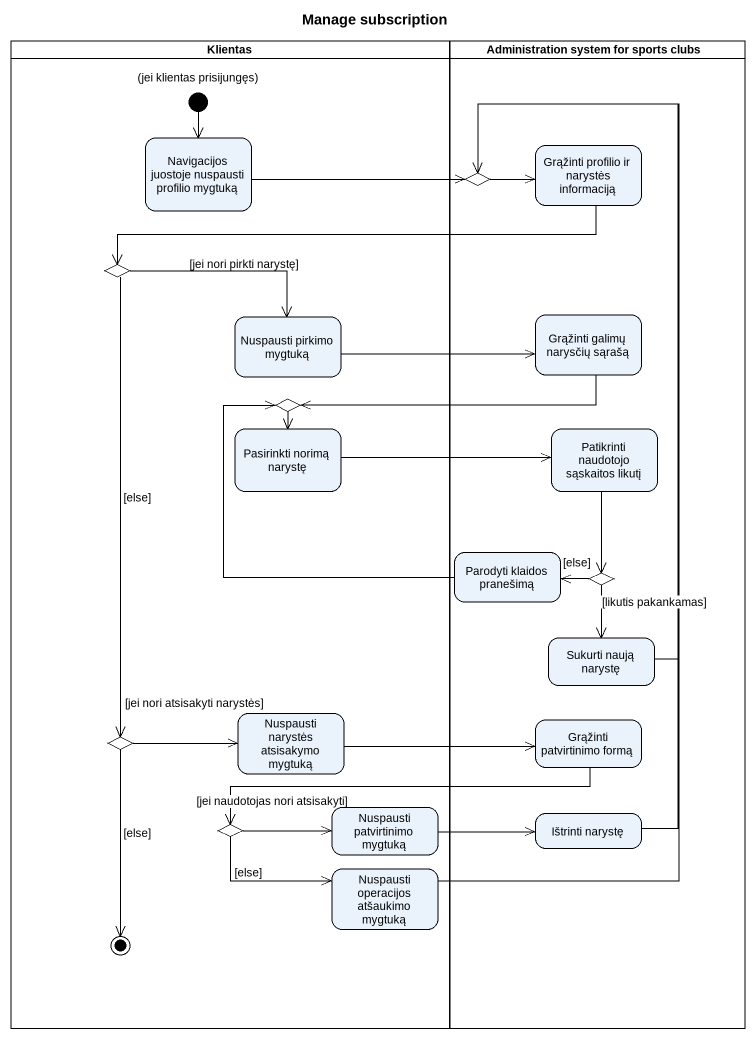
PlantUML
@startuml
title Manage subscription
hide empty description
state Klientas <<partition>> {
  state "(jei klientas prisijungęs)" as jei_klientas_prisijungęs <<start>>
  state "Navigacijos juostoje nuspausti profilio mygtuką" as Navigacijos_juostoje
  state choice2 <<choice>>
  state "Nuspausti pirkimo mygtuką" as Nuspausti_pirkimo_mygtuką
  state choice3 <<choice>>
  state "Pasirinkti norimą narystę" as Pasirinkti_norimą_narystę
  state choice5 <<choice>>
  state "Nuspausti narystės atsisakymo mygtuką" as Nuspausti_narystės
  state choice6 <<choice>>
  state "Nuspausti patvirtinimo mygtuką" as Nuspausti_patvirtinimo
  state "Nuspausti operacijos atšaukimo mygtuką" as Nuspausti_operacijos
  choice5 --> [*] : [else]
}
state "Administration system for sports clubs" as Administration_system_for <<partition>> {
  state "Grąžinti profilio ir narystės informaciją" as Grąžinti_profilio_ir
  state choice1 <<choice>>
  state "Grąžinti galimų narysčių sąrašą" as Grąžinti_galimų_narysčių
  state "Patikrinti naudotojo sąskaitos likutį" as Patikrinti_naudotojo
  state "Parodyti klaidos pranešimą" as Parodyti_klaidos_pranešimą
  state choice4 <<choice>>
  state "Sukurti naują narystę" as Sukurti_naują_narystę
  state "Grąžinti patvirtinimo formą" as Grąžinti_patvirtinimo_formą
  state "Ištrinti narystę" as Ištrinti_narystę
}
jei_klientas_prisijungęs --> Navigacijos_juostoje
Navigacijos_juostoje -right-> choice1
Grąžinti_profilio_ir -left-> choice2
choice1 -right-> Grąžinti_profilio_ir
choice2 -right-> Nuspausti_pirkimo_mygtuką : [jei nori pirkti narystę]
choice2 --> choice5 : [else]
Nuspausti_pirkimo_mygtuką -right-> Grąžinti_galimų_narysčių
Grąžinti_galimų_narysčių -left-> choice3
choice3 --> Pasirinkti_norimą_narystę
Pasirinkti_norimą_narystę -right-> Patikrinti_naudotojo
Patikrinti_naudotojo --> choice4
Parodyti_klaidos_pranešimą -up-> choice3
choice4 -left-> Parodyti_klaidos_pranešimą : [else]
choice4 --> Sukurti_naują_narystę : [likutis pakankamas]
Sukurti_naują_narystę -up-> choice1
choice5 -right-> Nuspausti_narystės : [jei nori atsisakyti narystės]
Nuspausti_narystės -right-> Grąžinti_patvirtinimo_formą
Grąžinti_patvirtinimo_formą -left-> choice6
choice6 -right-> Nuspausti_patvirtinimo
choice6 -right-> Nuspausti_operacijos
Nuspausti_patvirtinimo -right-> Ištrinti_narystę : [jei naudotojas nori atsisakyti]
Ištrinti_narystę -up-> choice1
Nuspausti_operacijos -up-> choice1 : [else]
@enduml
